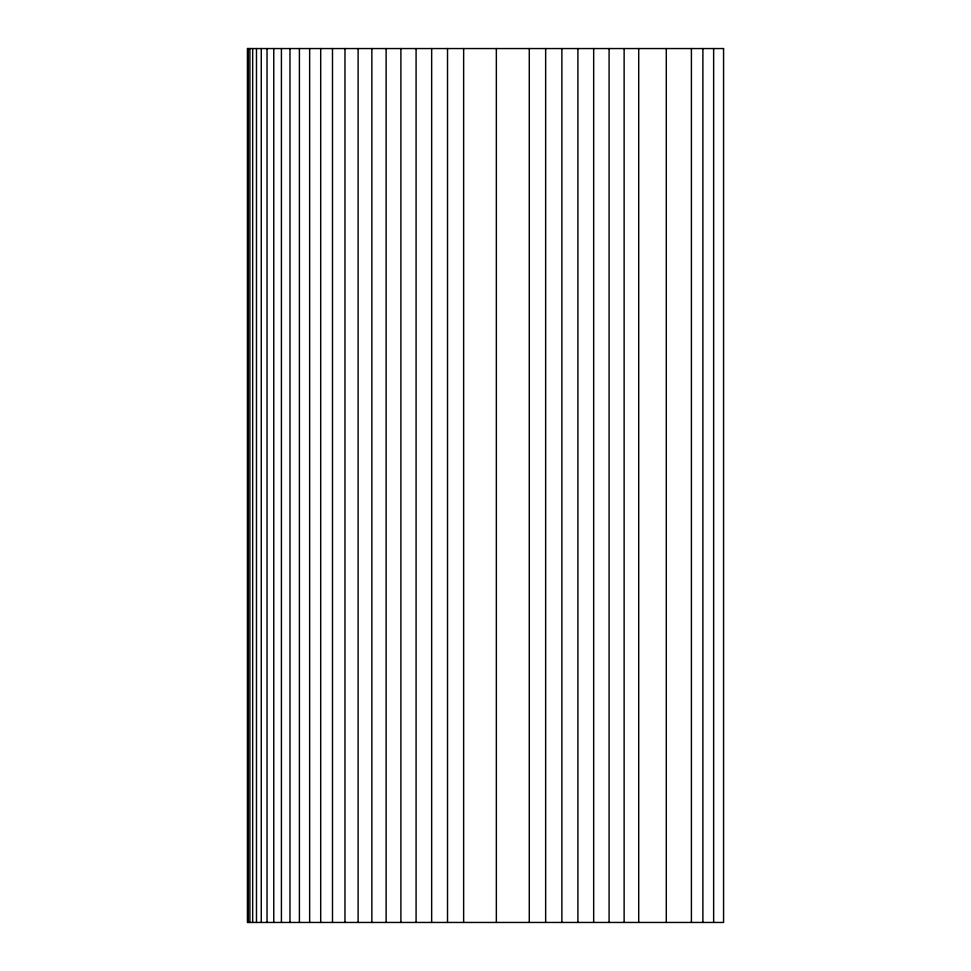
<?xml version="1.0" encoding="UTF-8"?>
<svg xmlns="http://www.w3.org/2000/svg" width="971" height="971" viewBox="0 0 971 971"><rect width="100%" height="100%" fill="white"/><g stroke="black" fill="none" stroke-linecap="round" stroke-linejoin="round"><path stroke-width="1.46" d="M713.636 48.55L713.636 922.45M702.895 48.55L702.895 922.45M691.401 48.55L691.401 922.45M666.288 48.55L666.288 922.45M638.712 48.55L638.712 922.45M624.135 48.55L624.135 922.45M609.096 48.55L609.096 922.45M593.669 48.55L593.669 922.45M577.915 48.55L577.915 922.45M561.881 48.55L561.881 922.45M545.653 48.55L545.653 922.45M529.28 48.55L529.28 922.45M496.351 48.55L496.351 922.45M463.64 48.55L463.64 922.45M447.522 48.55L447.522 922.45M431.658 48.55L431.658 922.45M416.086 48.55L416.086 922.45M400.902 48.55L400.902 922.45M386.13 48.55L386.13 922.45M371.857 48.55L371.857 922.45M358.117 48.55L358.117 922.45M344.972 48.55L344.972 922.45M332.495 48.55L332.495 922.45M320.697 48.55L320.697 922.45M309.652 48.55L309.652 922.45M299.408 48.55L299.408 922.45M289.977 48.55L289.977 922.45M281.42 48.55L281.42 922.45M273.761 48.55L273.761 922.45M267.037 48.55L267.037 922.45M261.26 48.55L261.26 922.45M256.478 48.55L256.478 922.45M252.678 48.55L252.678 922.45M249.899 48.55L249.899 922.45M248.151 48.55L248.151 922.45M247.739 48.55L247.739 922.45M723.565 48.55L247.435 48.55L247.435 922.45L723.565 922.45L723.565 48.55"/></g></svg>
